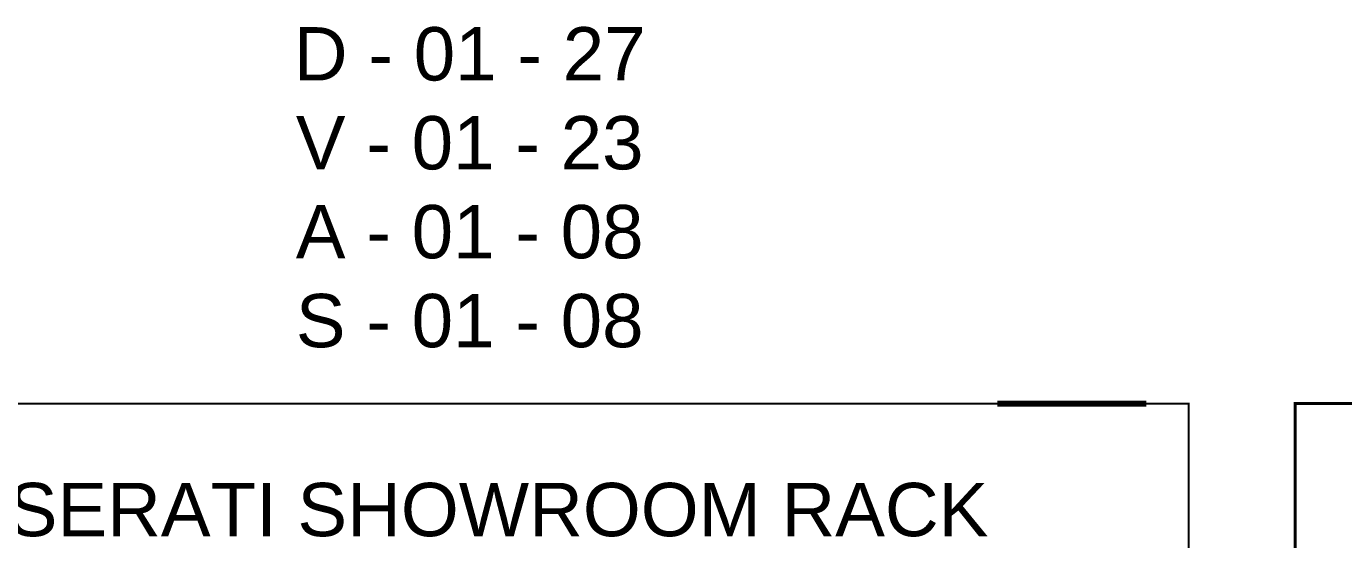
# Model space of a CAD drawing. Header units: millimetres. Extents: x -71336 to -35435, y -26189 to 22712.
# Drawn here: x -48435 to -47200, y -19838 to -19357 of the extents above; entities that cross this region are included whole.
import ezdxf
from ezdxf.enums import TextEntityAlignment as Align

# ---------------------------------------------------------------- set-up
doc = ezdxf.new("R2010")
doc.units = ezdxf.units.MM
doc.layers.add('SC - Guides', color=211, linetype='Continuous', plot=False)
doc.layers.add('SC - Titlesheet - Model', color=250, linetype='Continuous', plot=False)
doc.layers.add('SC - Text', color=7, linetype='Continuous')
doc.styles.add('ARIAL', font='arial.ttf')
doc.styles.get("Standard").update_dxf_attribs({"font": 'arial.ttf', "height": 35})

# ---------------------------------------------------------------- blocks, each defined once
blk = doc.blocks.new('*U189')
at = {"layer": 'SC - Guides', "color": 5, "ltscale": 5, "const_width": 2}
blk.add_lwpolyline([(-415.5, 287), (-465.5, 287)], dxfattribs=at)
at = {"layer": 'SC - Titlesheet - Model', "color": 6, "ltscale": 5, "const_width": 1}
blk.add_lwpolyline([(-365.5, -287), (365.5, -287), (365.5, 287), (-365.5, 287)], close=True, dxfattribs=at)
at = {"layer": 'SC - Titlesheet - Model', "color": 5, "lineweight": 30, "ltscale": 5, "flags": 104}
blk.add_attdef('ADDITIONS', text='', height=5, dxfattribs=at).set_placement((-365.5, -312), align=Align.TOP_LEFT)
blk.add_attdef('CHANGES', text='', height=5, dxfattribs=at).set_placement((0, -312), align=Align.TOP_CENTER)
blk.add_attdef('OMISSIONS', text='', height=5, dxfattribs=at).set_placement((365.5, -312), align=Align.TOP_RIGHT)

msp = doc.modelspace()

# ---------------------------------------------------------------- block references
for p, xscale, yscale, zscale in [((-46224.613, -20512.175), 2.792177448794787, 2.792177448794787, 2.792177448794787), ((-48045.154, -20260.478), 1.915184678522737, 1.915184678522737, 1.915184678522737)]:
    msp.add_blockref('*U189', p, dxfattribs=dict(xscale=xscale, yscale=yscale, zscale=zscale))

# ---------------------------------------------------------------- texts
at = {"layer": 'SC - Text', "insert": (-48019.375, -19658.703), "char_height": 50, "width": 520.09136, "attachment_point": 8, "style": 'ARIAL'}
msp.add_mtext('D - 01 - 27\\PV - 01 - 23\\PA - 01 - 08\\PS - 01 - 08', dxfattribs=at)
at = {"layer": 'SC - Text', "insert": (-48045.154, -19835.821), "char_height": 50, "attachment_point": 8, "style": 'ARIAL'}
msp.add_mtext('MASERATI SHOWROOM RACK', dxfattribs=at)

doc.saveas('drawing.dxf')
